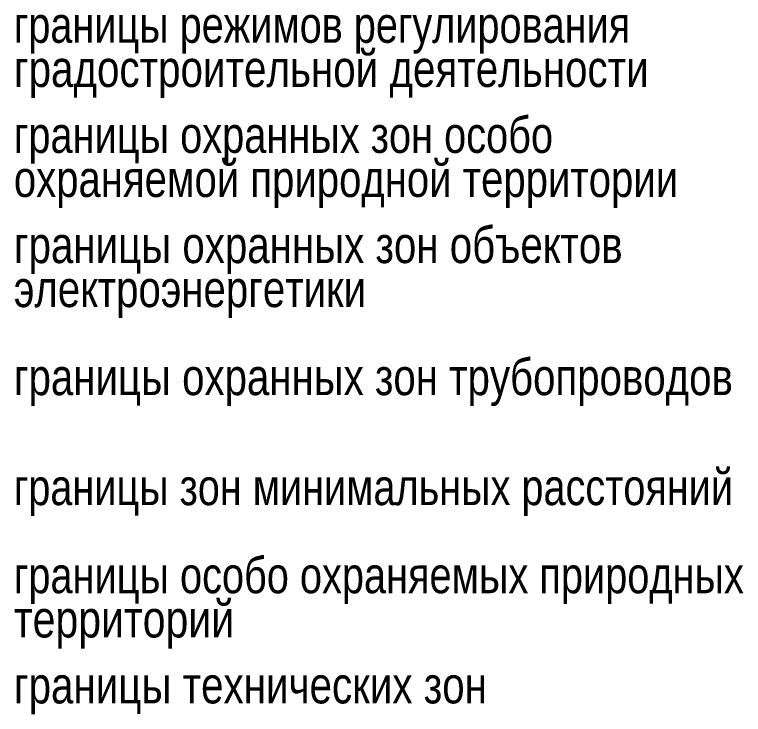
# Model space of a CAD drawing. Extents: x 8646 to 18206, y -17605 to -192.
# Drawn here: x 11079.48 to 11100.74, y -9034.61 to -9014.2 of the extents above; entities that cross this region are included whole.
import ezdxf

# ---------------------------------------------------------------- set-up
doc = ezdxf.new("R2010")
doc.units = 0
doc.layers.get('0').update_dxf_attribs({"linetype": 'CONTINUOUS'})
doc.styles.add('STYLE-ARIAL_NARROW', font='ARIALN.TTF')

msp = doc.modelspace()

# ---------------------------------------------------------------- texts
at = {"color": 8, "linetype": 'CONTINUOUS', "style": 'STYLE-ARIAL_NARROW'}
for s, height, width, p in [('границы режимов регулирования ', 1.05179, 0.96011, (11079.456, -9015.019)), ('градостроительной деятельности', 1.06531, 0.964847, (11079.456, -9016.307)), ('границы охранных зон особо ', 1.054, 0.960892, (11079.456, -9018.231)), ('охраняемой природной территории', 1.06033, 0.963114, (11079.456, -9019.517)), ('границы охранных зон объектов ', 1.06401, 0.964396, (11079.456, -9021.446)), ('электроэнергетики', 1.06223, 0.963775, (11079.456, -9022.73)), ('границы охранных зон трубопроводов', 1.06291, 0.964014, (11079.456, -9025.299)), ('границы зон минимальных расстояний', 1.05169, 0.960073, (11079.456, -9028.508)), ('границы особо охраняемых природных ', 1.0533, 0.960644, (11079.456, -9031.078)), ('территорий', 1.0776, 0.969051, (11079.456, -9032.369)), ('границы технических зон ', 1.06522, 0.964813, (11079.456, -9034.293))]:
    msp.add_text(s, height=height, dxfattribs=dict(at, width=width)).set_placement(p)

doc.saveas('drawing.dxf')
